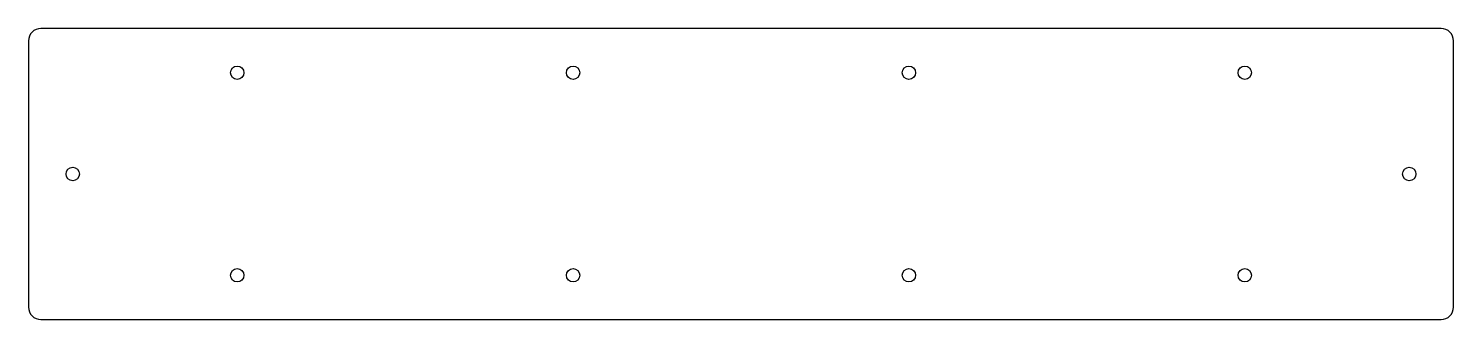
# Model space of a CAD drawing. Header units: millimetres. Extents: x -346 to 346, y 610 to 752.
import ezdxf

# ---------------------------------------------------------------- set-up
doc = ezdxf.new("R2010")
doc.units = ezdxf.units.MM
doc.layers.add('CUT', color=7, linetype='Continuous')

msp = doc.modelspace()

# ---------------------------------------------------------------- linework, layer by layer
at = {"layer": 'CUT'}
for p, q in [((340.5, 751.5, 0.5), (-340.5, 751.5, 0.5)), ((-346.5, 745.5, 0.5), (-346.5, 616, 0.5)), ((346.5, 616, 0.5), (346.5, 745.5, 0.5)), ((-340.5, 610, 0.5), (340.5, 610, 0.5))]:
    msp.add_line(p, q, dxfattribs=at)
for centre in [(-245, 730, 0.5), (-81.67, 730, 0.5), (81.67, 730, 0.5), (245, 730, 0.5), (-325, 680.75, 0.5), (325, 680.75, 0.5), (-245, 631.5, 0.5), (-81.67, 631.5, 0.5), (81.67, 631.5, 0.5), (245, 631.5, 0.5)]:
    msp.add_circle(centre, 3.25, dxfattribs=at)
for centre, start, end in [((-340.5, 745.5, 0.5), 90, 180), ((340.5, 745.5, 0.5), 0, 90), ((-340.5, 616, 0.5), 180, 270), ((340.5, 616, 0.5), -90, 0)]:
    msp.add_arc(centre, 6, start, end, dxfattribs=at)

doc.saveas('drawing.dxf')
